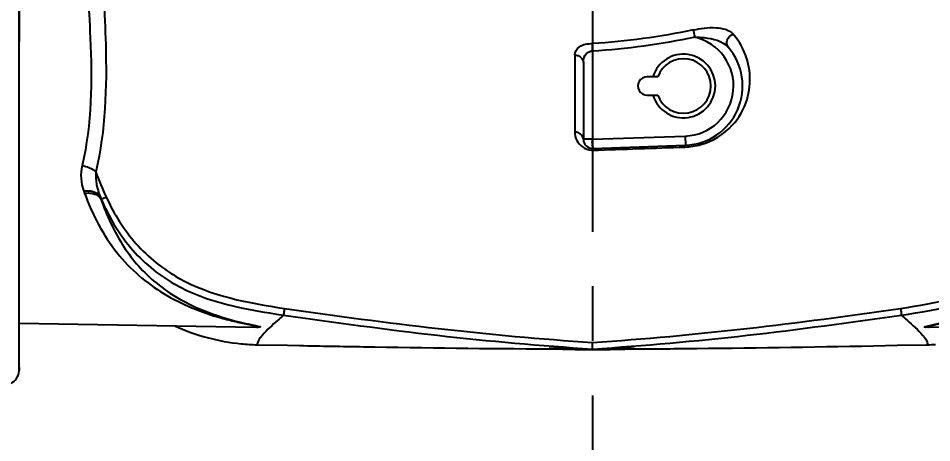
# Model space of a CAD drawing. Header units: millimetres. Extents: x 4086 to 8300, y 123 to 1549.
# Drawn here: x 7136.45 to 7161.54, y 814.94 to 826.6 of the extents above; entities that cross this region are included whole.
import ezdxf

# ---------------------------------------------------------------- set-up
doc = ezdxf.new("R2010")
doc.units = ezdxf.units.MM
doc.linetypes.add('CENTER', pattern=[0.6, 0.375, -0.075, 0.075, -0.075])
for name, color, linetype in [('中心线', 7, 'Continuous'), ('外形图', 7, 'Continuous'), ('尺寸标注', 7, 'Continuous')]:
    doc.layers.add(name, color=color, linetype=linetype)
doc.styles.add('思源黑', font='SourceHanSansCN-Normal.ttf')
doc.dimstyles.new('尺寸标注_1_4比例', dxfattribs={"dimtxt": 7, "dimasz": 6, "dimexe": 2, "dimexo": 1.5, "dimgap": 1, "dimtad": 1, "dimdec": 1, "dimlfac": 4, "dimdsep": 46, "dimtxsty": '思源黑', "dimcen": 0.09, "dimadec": 0, "dimazin": 0, "dimtp": 0.01, "dimtm": 0.01, "dimtfac": 1, "dimtdec": 1, "dimtofl": 0, "dimtmove": 0, "dimatfit": 3, "dimfxl": 1, "dimtolj": 1, "dimarcsym": 0})

# ---------------------------------------------------------------- blocks, each defined once
blk = doc.blocks.new('*D990')
at = {"layer": 'Defpoints', "color": 0}
for p in [(7182.866, 882.152), (7182.866, 707.18), (7121.564, 706.117)]:
    blk.add_point(p, dxfattribs=at)
at = {"layer": '尺寸标注', "color": 0, "lineweight": -2}
for p, q in [((7121.564, 707.617), (7121.564, 884.152)), ((7182.866, 708.68), (7182.866, 884.152)), ((7127.564, 882.152), (7176.866, 882.152))]:
    blk.add_line(p, q, dxfattribs=at)
at = {"layer": '尺寸标注', "color": 0}
for points in [[(7127.564, 883.152), (7127.564, 881.152), (7121.564, 882.152)], [(7176.866, 881.152), (7176.866, 883.152), (7182.866, 882.152)]]:
    blk.add_solid(points, dxfattribs=at)
at = {"layer": '尺寸标注', "color": 0, "insert": (7152.215, 886.777), "char_height": 7, "attachment_point": 5, "style": '思源黑'}
blk.add_mtext('\\A1;245.2', dxfattribs=at)

msp = doc.modelspace()

# ---------------------------------------------------------------- linework, layer by layer
at = {"layer": '中心线', "linetype": 'CENTER', "ltscale": 20}
msp.add_line((7152.2176, 840.2368), (7152.2176, 620.6318), dxfattribs=at)
at = {"layer": '外形图'}
for p, q in [((7136.4676, 816.9237), (7136.4676, 831.6097)), ((7136.4676, 828.4884), (7136.4676, 825.947)), ((7154.9851, 826.2755), (7155.0278, 826.0764)), ((7151.9676, 825.3843), (7151.9676, 823.2737)), ((7154.0105, 824.9869), (7153.7176, 824.9869)), ((7153.7176, 824.4869), (7154.0105, 824.4869)), ((7152.2176, 823.2737), (7151.9676, 823.2737)), ((7152.2176, 823.2737), (7154.7656, 823.3627)), ((7154.7656, 823.3627), (7154.7743, 823.1128)), ((7152.2263, 823.0239), (7154.7743, 823.1128)), ((7138.2439, 821.8511), (7138.2665, 821.7892)), ((7138.6925, 821.7008), (7138.7135, 821.6402)), ((7138.7178, 821.6422), (7138.7135, 821.6402)), ((7136.4676, 818.2281), (7142.9521, 818.1149)), ((7161.483, 818.1149), (7167.9676, 818.2281)), ((7152.2176, 817.5156), (7152.2176, 817.6965)), ((7143.0135, 817.633), (7143.839, 817.6164)), ((7143.839, 817.6164), (7144.1732, 817.6099)), ((7151.0289, 817.5192), (7151.1321, 817.5188)), ((7151.0294, 817.5452), (7151.5516, 817.5429)), ((7151.1321, 817.5188), (7151.5515, 817.5174)), ((7151.9999, 817.4985), (7152.2176, 817.4922)), ((7152.2176, 817.5156), (7152.2176, 817.4922)), ((7152.8842, 817.5429), (7153.361, 817.545)), ((7152.8843, 817.5174), (7153.3032, 817.5188)), ((7153.2323, 817.5177), (7153.3611, 817.52)), ((7153.3032, 817.5188), (7153.3611, 817.519)), ((7153.3611, 817.519), (7153.4063, 817.5192)), ((7160.262, 817.6099), (7160.5961, 817.6164)), ((7160.5961, 817.6164), (7161.4217, 817.633)), ((7136.4676, 816.925), (7136.4676, 817.037)), ((7136.4676, 817.0048), (7136.4676, 816.925))]:
    msp.add_line(p, q, dxfattribs=at)
for points in [[(7151.0293, 817.5207), (7151.0908, 817.5197), (7151.1845, 817.518), (7151.2875, 817.516), (7151.3914, 817.5138), (7151.4997, 817.5114), (7151.6211, 817.5085), (7151.7461, 817.5053), (7151.8723, 817.502), (7151.9999, 817.4985)], [(7152.2176, 817.4922), (7152.4423, 817.4987), (7152.572, 817.5023), (7152.7017, 817.5057), (7152.8343, 817.509), (7152.9699, 817.5122), (7153.1052, 817.5151), (7153.2323, 817.5177)]]:
    msp.add_lwpolyline(points, dxfattribs=at)
for centre, radius, start, end in [((7154.7176, 824.7368), 1.375, 272, 76.94754), ((7154.6345, 824.9064), 1.9154, 26.28534, 40.9802), ((7154.7176, 824.7368), 1.625, 272, 41.04659), ((7154.7176, 824.7368), 0.875, 196.60013, 163.39703), ((7154.7176, 824.7368), 0.75, 199.4698, 160.52736), ((7153.7176, 824.7369), 0.25, 89.99858, 269.99858), ((7152.2176, 823.2737), 0.25, 180, 272), ((7152.2316, 823.443), 0.4703, 264.69766, 268.28495), ((7154.696, 824.9138), 1.8542, 271.91796, 278.69633), ((7154.6961, 824.9116), 1.8521, 278.70255, 285.69892), ((7145.6281, 824.6707), 7.5448, 203.18063, 203.66563), ((7143.1307, 823.4356), 5.8038, 264.45959, 268.84257), ((7143.1385, 817.6479), 0.126, 175.04802, 180.72707), ((7161.2966, 817.6479), 0.126, 359.27287, 4.95256), ((7161.3029, 823.4755), 5.8437, 271.16418, 273.33581), ((7136.0926, 816.9215), 0.375, 290.5655, 0)]:
    msp.add_arc(centre, radius, start, end, dxfattribs=at)
for points, knots in [([(7138.3481, 827.356), (7138.3775, 826.9233), (7138.4785, 825.3261), (7138.4711, 823.6903), (7138.1991, 822.5515)], [0, 0, 0, 0, 0.2703106, 1, 1, 1, 1]), ([(7138.7948, 827.1751), (7138.8172, 826.7427), (7138.8899, 825.1459), (7138.8485, 823.5173), (7138.5745, 822.3809)], [0, 0, 0, 0, 0.2702907, 1, 1, 1, 1]), ([(7154.9852, 826.2755), (7155.191, 826.3193), (7155.5536, 826.374), (7155.9715, 826.2878), (7156.0806, 826.1625)], [0, 0, 0, 0, 0.5588235, 1, 1, 1, 1]), ([(7155.0278, 826.0764), (7155.1133, 826.0767), (7155.4285, 826.0601), (7155.788, 825.982), (7155.9431, 825.8039)], [0, 0, 0, 0, 0.265937, 1, 1, 1, 1]), ([(7155.9431, 825.8039), (7155.901, 825.8523), (7155.8947, 826.0247), (7156.0102, 826.1304), (7156.0804, 826.1626)], [0, 0, 0, 0, 0.4533105, 1, 1, 1, 1]), ([(7151.7348, 825.5889), (7151.735, 825.6728), (7151.8691, 825.8752), (7152.0941, 825.9043), (7152.2176, 825.8994)], [0, 0, 0, 0, 0.4041304, 1, 1, 1, 1]), ([(7151.9676, 825.3842), (7151.9676, 825.453), (7151.9883, 825.6034), (7152.1422, 825.7027), (7152.2176, 825.6932)], [0, 0, 0, 0, 0.4747633, 1, 1, 1, 1]), ([(7152.2176, 825.6932), (7152.218, 825.7321), (7152.2129, 825.7986), (7152.2282, 825.8739), (7152.2132, 825.9)], [0, 0, 0, 0, 0.5638431, 1, 1, 1, 1]), ([(7155.1972, 823.1286), (7155.5217, 823.2199), (7156.0731, 823.5608), (7156.6241, 824.5141), (7156.5572, 825.3386), (7156.3519, 825.7546)], [0, 0, 0, 0, 0.3139806, 0.5677862, 1, 1, 1, 1]), ([(7151.7348, 825.5889), (7151.7655, 825.5872), (7151.8721, 825.5682), (7151.9676, 825.4622), (7151.9676, 825.3842)], [0, 0, 0, 0, 0.2826233, 1, 1, 1, 1]), ([(7151.9676, 823.2737), (7151.9676, 823.3512), (7151.8693, 823.4554), (7151.7627, 823.4731), (7151.7317, 823.4745)], [0, 0, 0, 0, 0.7140413, 1, 1, 1, 1]), ([(7152.2205, 823.0237), (7152.2447, 823.0245), (7152.197, 823.1597), (7152.2196, 823.2146), (7152.2176, 823.2737)], [0, 0, 0, 0, 0.2902405, 1, 1, 1, 1]), ([(7138.2439, 821.8511), (7138.2915, 821.8591), (7138.4506, 821.8722), (7138.638, 821.8014), (7138.6925, 821.7008)], [0, 0, 0, 0, 0.2967064, 1, 1, 1, 1]), ([(7138.2665, 821.7892), (7138.3138, 821.7972), (7138.4723, 821.8106), (7138.6585, 821.74), (7138.7135, 821.6402)], [0, 0, 0, 0, 0.2959548, 1, 1, 1, 1]), ([(7138.2665, 821.7892), (7138.4823, 821.2069), (7138.9111, 820.3803), (7139.7418, 819.5147), (7140.4404, 819.0117), (7141.205, 818.6305), (7141.8757, 818.4027), (7142.4048, 818.2675), (7142.7168, 818.2008), (7142.9043, 818.1628), (7142.9932, 818.1438), (7143.0219, 818.135), (7143.06, 818.1253), (7143.012, 818.1013), (7142.9828, 818.1144), (7142.9521, 818.1149)], [0, 0, 0, 0, 0.2887968, 0.4230125, 0.5549647, 0.686989, 0.8189683, 0.8831318, 0.9416578, 0.9655508, 0.974687, 0.9810668, 0.9840999, 0.9857184, 1, 1, 1, 1]), ([(7138.8662, 821.6756), (7138.8478, 821.6696), (7138.8, 821.6575), (7138.7476, 821.6323), (7138.7178, 821.6422)], [0, 0, 0, 0, 0.3820157, 1, 1, 1, 1]), ([(7138.8662, 821.6756), (7139.0813, 821.2205), (7139.6195, 820.3517), (7141.2237, 819.0669), (7142.7631, 818.7757), (7143.757, 818.6312)], [0, 0, 0, 0, 0.2503638, 0.500381, 1, 1, 1, 1]), ([(7160.6781, 818.6312), (7161.6721, 818.7757), (7163.2114, 819.0669), (7164.8156, 820.3517), (7165.3538, 821.2205), (7165.5689, 821.6756)], [0, 0, 0, 0, 0.499619, 0.7496361, 1, 1, 1, 1]), ([(7161.483, 818.1149), (7161.4523, 818.1144), (7161.4226, 818.1007), (7161.3756, 818.1254), (7161.4132, 818.135), (7161.4419, 818.1439), (7161.5308, 818.1627), (7161.7183, 818.2008), (7162.0303, 818.2675), (7162.5595, 818.4027), (7163.2302, 818.6305), (7163.9948, 819.0117), (7164.6933, 819.5147), (7165.524, 820.3803), (7165.9528, 821.2069), (7166.1686, 821.7892)], [0, 0, 0, 0, 0.0142904, 0.015863, 0.0188724, 0.0252203, 0.0343641, 0.0582779, 0.1168089, 0.180976, 0.3129648, 0.4449978, 0.5769589, 0.7111836, 1, 1, 1, 1]), ([(7138.7135, 821.6402), (7138.875, 821.1788), (7139.264, 820.3253), (7140.4571, 818.967), (7141.7122, 818.4541), (7142.5413, 818.254)], [0, 0, 0, 0, 0.2747036, 0.5207366, 1, 1, 1, 1]), ([(7138.7178, 821.6422), (7138.9263, 821.1645), (7139.4542, 820.2462), (7141.0974, 818.8824), (7142.7011, 818.5943), (7143.732, 818.4482)], [0, 0, 0, 0, 0.2502021, 0.5001834, 1, 1, 1, 1]), ([(7160.7031, 818.4482), (7161.734, 818.5943), (7163.3378, 818.8824), (7164.9809, 820.2462), (7165.5089, 821.1645), (7165.7173, 821.6422)], [0, 0, 0, 0, 0.4998166, 0.7497979, 1, 1, 1, 1]), ([(7161.3376, 818.1203), (7161.3443, 818.1346), (7161.4089, 818.1377), (7161.4962, 818.1682), (7161.6385, 818.194), (7161.8559, 818.2446), (7162.1502, 818.3165), (7162.6291, 818.4596), (7163.2178, 818.6902), (7163.8778, 819.0624), (7164.471, 819.5398), (7165.1757, 820.3525), (7165.5353, 821.1079), (7165.7216, 821.6402)], [0, 0, 0, 0, 0.0079723, 0.0263282, 0.0510258, 0.0790286, 0.1400493, 0.2036818, 0.3318393, 0.4587913, 0.5853375, 0.7148457, 1, 1, 1, 1]), ([(7143.732, 818.4482), (7143.678, 818.3988), (7143.4804, 818.2217), (7143.2811, 818.0445), (7143.1544, 817.8998)], [0, 0, 0, 0, 0.2756332, 1, 1, 1, 1]), ([(7143.757, 818.6312), (7143.7537, 818.6073), (7143.7454, 818.5463), (7143.7363, 818.4854), (7143.732, 818.4482)], [0, 0, 0, 0, 0.3912791, 1, 1, 1, 1]), ([(7143.732, 818.4482), (7145.1411, 818.2488), (7147.9606, 817.8554), (7150.7976, 817.6094), (7152.2176, 817.5156)], [0, 0, 0, 0, 0.5000125, 1, 1, 1, 1]), ([(7152.2176, 817.5156), (7153.6375, 817.6094), (7156.4746, 817.8554), (7159.2941, 818.2488), (7160.7031, 818.4482)], [0, 0, 0, 0, 0.4999875, 1, 1, 1, 1]), ([(7160.6781, 818.6312), (7160.6815, 818.6073), (7160.6897, 818.5463), (7160.6988, 818.4854), (7160.7031, 818.4482)], [0, 0, 0, 0, 0.3912791, 1, 1, 1, 1]), ([(7160.7031, 818.4482), (7160.7571, 818.3988), (7160.9547, 818.2217), (7161.1541, 818.0445), (7161.2808, 817.8998)], [0, 0, 0, 0, 0.2756332, 1, 1, 1, 1]), ([(7142.5413, 818.254), (7142.6387, 818.2304), (7142.7716, 818.1996), (7142.957, 818.1618), (7143.0189, 818.144), (7143.1144, 818.1256), (7143.0486, 818.1033), (7142.9819, 818.1161), (7142.9083, 818.1141), (7142.8666, 818.1163)], [0, 0, 0, 0, 0.3746673, 0.5334751, 0.652677, 0.7113068, 0.7400378, 0.8439831, 1, 1, 1, 1]), ([(7143.1544, 817.8998), (7143.1329, 817.8752), (7143.0746, 817.8037), (7143.0182, 817.7197), (7143.013, 817.6588)], [0, 0, 0, 0, 0.3480863, 1, 1, 1, 1]), ([(7161.2808, 817.8998), (7161.3023, 817.8752), (7161.3606, 817.8037), (7161.417, 817.7197), (7161.4222, 817.6588)], [0, 0, 0, 0, 0.3480854, 1, 1, 1, 1]), ([(7161.3387, 818.1174), (7161.3382, 818.1178), (7161.3373, 818.1186), (7161.3374, 818.1198), (7161.3376, 818.1203)], [0, 0, 0, 0, 0.5421573, 1, 1, 1, 1]), ([(7161.5688, 818.1163), (7161.5169, 818.1136), (7161.4447, 818.1196), (7161.3589, 818.1029), (7161.3387, 818.1174)], [0, 0, 0, 0, 0.676373, 1, 1, 1, 1]), ([(7143.0125, 817.6463), (7143.0125, 817.644), (7143.0127, 817.6396), (7143.0132, 817.6351), (7143.0135, 817.633)], [0, 0, 0, 0, 0.5062973, 1, 1, 1, 1]), ([(7144.1732, 817.6099), (7144.757, 817.5986), (7147.042, 817.5566), (7149.3274, 817.5267), (7151.0289, 817.5192)], [0, 0, 0, 0, 0.2554832, 1, 1, 1, 1]), ([(7153.4063, 817.5192), (7153.9649, 817.5217), (7156.2503, 817.5383), (7158.5355, 817.5765), (7160.262, 817.6099)], [0, 0, 0, 0, 0.2444518, 1, 1, 1, 1]), ([(7161.4226, 817.6463), (7161.4226, 817.644), (7161.4224, 817.6396), (7161.422, 817.6351), (7161.4217, 817.633)], [0, 0, 0, 0, 0.5062973, 1, 1, 1, 1])]:
    msp.add_open_spline(points, degree=3, knots=knots, dxfattribs=at)
for points in [[(7154.9852, 826.2755), (7154.0745, 826.0819), (7153.1467, 825.9585), (7152.2176, 825.8998)], [(7155.0281, 826.0765), (7154.1036, 825.8784), (7153.1612, 825.7525), (7152.2176, 825.6932)], [(7151.7348, 825.5889), (7151.7333, 824.8841), (7151.7323, 824.1793), (7151.7317, 823.4746)], [(7151.7317, 823.4746), (7151.7316, 823.3947), (7151.7516, 823.3127), (7151.7884, 823.2418)], [(7151.7884, 823.2418), (7151.8243, 823.1728), (7151.8782, 823.1108), (7151.9415, 823.0656)], [(7151.9415, 823.0656), (7152.0129, 823.0148), (7152.1009, 822.9827), (7152.1882, 822.9747)], [(7152.2176, 822.9737), (7153.0644, 823.0033), (7153.9112, 823.0323), (7154.758, 823.0606)], [(7138.1991, 822.5515), (7138.1448, 822.324), (7138.1643, 822.0711), (7138.2439, 821.8511)], [(7138.1991, 822.5515), (7138.3351, 822.5315), (7138.4747, 822.4753), (7138.5745, 822.3808)], [(7138.5745, 822.3808), (7138.5665, 822.1509), (7138.6115, 821.9161), (7138.6925, 821.7008)], [(7138.5745, 822.3809), (7138.6611, 822.1416), (7138.7575, 821.9056), (7138.8662, 821.6756)], [(7143.757, 818.6312), (7146.5648, 818.223), (7149.3863, 817.8814), (7152.2176, 817.6965)], [(7152.2176, 817.6965), (7155.0489, 817.8814), (7157.8703, 818.223), (7160.6781, 818.6312)], [(7140.7427, 818.1524), (7141.3167, 817.8903), (7141.9423, 817.7199), (7142.5704, 817.6589)]]:
    msp.add_open_spline(points, degree=3, dxfattribs=at)

# ---------------------------------------------------------------- dimensions: what is measured, and where the dimension line sits
at = {"layer": '尺寸标注'}
dim = msp.add_linear_dim(base=(7182.8659, 882.1522), p1=(7121.5641, 706.1168), p2=(7182.8659, 707.1804), dimstyle='尺寸标注_1_4比例', dxfattribs=at)
dim.commit()
dim.dimension.update_dxf_attribs({"geometry": '*D990', "text_midpoint": (7152.215, 886.7765)})

doc.saveas('drawing.dxf')
